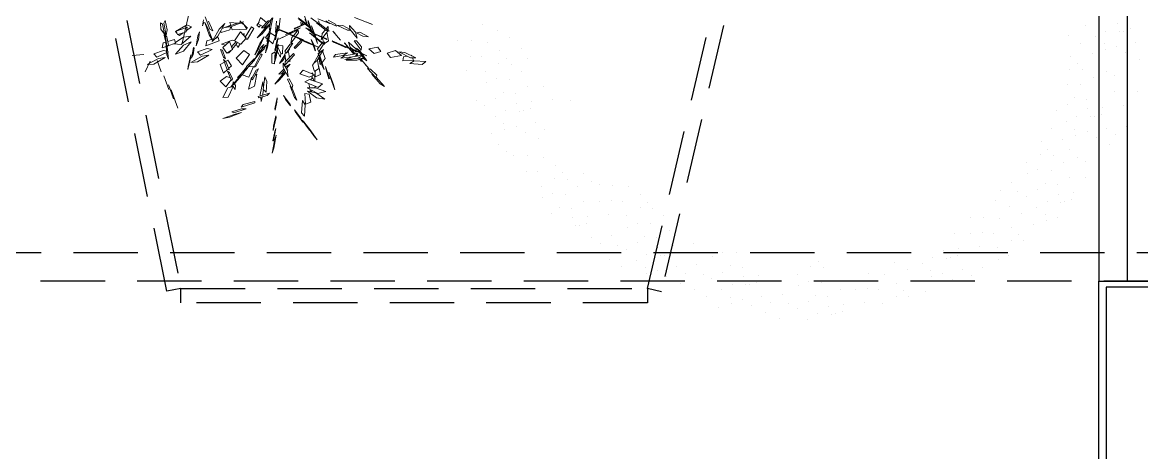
# Model space of a CAD drawing. Header units: metres. Extents: x 42 to 199, y -121 to 268.
# Drawn here: x 102.768 to 106.676, y -53.696 to -52.194 of the extents above; entities that cross this region are included whole.
import ezdxf

# ---------------------------------------------------------------- set-up
doc = ezdxf.new("R2010")
doc.units = ezdxf.units.M
doc.header["$LTSCALE"] = 0.3
doc.linetypes.add('HIDDEN', pattern=[0.375, 0.25, -0.125])
doc.layers.get('0').update_dxf_attribs({"color": 8})
for name, color, linetype in [('A-ELEVATION 3', 8, 'Continuous'), ('A-Hidden-Above', 8, 'HIDDEN'), ('A-Wall-Full', 8, 'Continuous'), ('A-Wall-Plst', 8, 'Continuous')]:
    doc.layers.add(name, color=color, linetype=linetype)
doc.layers.add('A-LANDSCAPE', color=8, linetype='Continuous', lineweight=5)
doc.layers.add('DA HOUSE ARCH LAYOUT', color=8, linetype='Continuous', lineweight=9)

# ---------------------------------------------------------------- blocks, each defined once
blk = doc.blocks.new('02PTRX29')
at = {"color": 8, "linetype": 'Continuous', "transparency": 33554572}
for p, q in [((0.0296, -0.1473), (0.0763, -0.3536)), ((0.0763, -0.3536), (0.03, -0.1473)), ((-0.1968, -0.3127), (-0.2252, -0.3239)), ((-0.1666, -0.3231), (-0.1548, -0.3169)), ((-0.1575, -0.3222), (-0.1385, -0.3149)), ((-0.1512, -0.3179), (-0.1575, -0.3222)), ((-0.141, -0.3227), (-0.1395, -0.3177)), ((-0.1273, -0.3131), (-0.1397, -0.3221)), ((-0.1296, -0.336), (-0.1232, -0.3172)), ((-0.1252, -0.3285), (-0.1084, -0.3155)), ((-0.1239, -0.3222), (-0.1232, -0.3172)), ((-0.1213, -0.3218), (-0.1146, -0.3017)), ((-0.1072, -0.313), (-0.1213, -0.3232)), ((-0.1178, -0.3159), (-0.1213, -0.3218)), ((-0.0769, -0.332), (-0.0786, -0.3139)), ((-0.0732, -0.3187), (-0.0712, -0.3364)), ((-0.0674, -0.3132), (-0.063, -0.3327)), ((-0.0531, -0.3288), (-0.0668, -0.3134)), ((-0.0628, -0.3228), (-0.0647, -0.3159)), ((-0.0605, -0.3173), (-0.0493, -0.3289)), ((-0.0478, -0.3126), (-0.0573, -0.3208)), ((-0.0442, -0.3226), (-0.0478, -0.3126)), ((-0.015, -0.3182), (-0.0273, -0.3297)), ((0.0279, -0.3336), (0.0349, -0.3184)), ((0.04, -0.3118), (0.0324, -0.3312)), ((0.0429, -0.3166), (0.0442, -0.326)), ((0.1, -0.3321), (0.1034, -0.3173)), ((0.1034, -0.3173), (0.1053, -0.3217)), ((-0.2252, -0.3239), (-0.2163, -0.3201)), ((-0.2049, -0.336), (-0.219, -0.3431)), ((-0.2101, -0.3422), (-0.2, -0.3368)), ((-0.2, -0.3368), (-0.2049, -0.336)), ((-0.1894, -0.3314), (-0.201, -0.3455)), ((-0.1983, -0.3357), (-0.201, -0.3455)), ((-0.1983, -0.3357), (-0.1886, -0.3255)), ((-0.1905, -0.3327), (-0.1858, -0.333)), ((-0.1784, -0.3254), (-0.1898, -0.3318)), ((-0.1886, -0.3255), (-0.1894, -0.3314)), ((-0.1858, -0.333), (-0.1689, -0.3246)), ((-0.1689, -0.3246), (-0.1784, -0.3254)), ((-0.1622, -0.3341), (-0.1746, -0.3487)), ((-0.1552, -0.3207), (-0.1681, -0.3263)), ((-0.1681, -0.3263), (-0.1666, -0.3231)), ((-0.1653, -0.3375), (-0.1622, -0.3341)), ((-0.1423, -0.3231), (-0.1567, -0.3345)), ((-0.1567, -0.3345), (-0.1518, -0.3331)), ((-0.1529, -0.3359), (-0.1554, -0.3497)), ((-0.155, -0.3328), (-0.1548, -0.3269)), ((-0.155, -0.3331), (-0.155, -0.3328)), ((-0.1548, -0.3269), (-0.1518, -0.3306)), ((-0.1469, -0.344), (-0.1545, -0.3339)), ((-0.1366, -0.3209), (-0.1518, -0.3331)), ((-0.1507, -0.3321), (-0.1455, -0.3379)), ((-0.1423, -0.3231), (-0.1366, -0.3209)), ((-0.138, -0.3538), (-0.1311, -0.3349)), ((-0.1287, -0.3259), (-0.1357, -0.3455)), ((-0.133, -0.3397), (-0.129, -0.3365)), ((-0.1319, -0.337), (-0.1294, -0.335)), ((-0.1311, -0.3349), (-0.1287, -0.3259)), ((-0.1287, -0.3366), (-0.1296, -0.336)), ((-0.1239, -0.3222), (-0.1287, -0.3366)), ((-0.1287, -0.3361), (-0.1195, -0.3289)), ((-0.1245, -0.3313), (-0.1279, -0.3339)), ((-0.1213, -0.3232), (-0.1252, -0.3285)), ((-0.1245, -0.3313), (-0.1195, -0.3289)), ((-0.1211, -0.3212), (-0.122, -0.3209)), ((-0.122, -0.3209), (-0.1213, -0.3215)), ((-0.1213, -0.3215), (-0.1211, -0.3215)), ((-0.1205, -0.3213), (-0.1211, -0.3213)), ((-0.1211, -0.3215), (-0.1197, -0.3221)), ((-0.1195, -0.322), (-0.1205, -0.3213)), ((-0.1197, -0.3221), (-0.1195, -0.322)), ((-0.118, -0.323), (-0.1008, -0.3309)), ((-0.1023, -0.3298), (-0.1177, -0.3227)), ((-0.1154, -0.3209), (-0.1123, -0.3244)), ((-0.1123, -0.3244), (-0.1116, -0.3201)), ((-0.1027, -0.3325), (-0.111, -0.3288)), ((-0.111, -0.3288), (-0.0924, -0.3378)), ((-0.1074, -0.3323), (-0.1078, -0.337)), ((-0.1034, -0.3431), (-0.1078, -0.337)), ((-0.0998, -0.3416), (-0.1074, -0.3323)), ((-0.1053, -0.3335), (-0.0765, -0.3471)), ((-0.0945, -0.3384), (-0.1053, -0.3335)), ((-0.092, -0.3375), (-0.1027, -0.3325)), ((-0.1008, -0.3309), (-0.1023, -0.3298)), ((-0.0949, -0.3394), (-0.0765, -0.332)), ((-0.0776, -0.3316), (-0.092, -0.3375)), ((-0.0765, -0.332), (-0.0776, -0.3316)), ((-0.0767, -0.3326), (-0.0769, -0.3321)), ((-0.0746, -0.3342), (-0.0767, -0.3326)), ((-0.0759, -0.3273), (-0.0753, -0.3246)), ((-0.0715, -0.3479), (-0.0759, -0.3273)), ((-0.0753, -0.3246), (-0.0717, -0.3412)), ((-0.0712, -0.3364), (-0.0732, -0.3351)), ((-0.0715, -0.3422), (-0.063, -0.3368)), ((-0.0615, -0.3352), (-0.0643, -0.3298)), ((-0.0643, -0.3298), (-0.0622, -0.3399)), ((-0.0636, -0.3221), (-0.0556, -0.3293)), ((-0.0503, -0.3384), (-0.0636, -0.3221)), ((-0.0628, -0.3234), (-0.0613, -0.3283)), ((-0.0613, -0.3283), (-0.0624, -0.3337)), ((-0.0577, -0.3504), (-0.0615, -0.3352)), ((-0.0565, -0.3251), (-0.0543, -0.3285)), ((-0.0556, -0.3293), (-0.0425, -0.345)), ((-0.0543, -0.3285), (-0.0537, -0.3283)), ((-0.0493, -0.3289), (-0.0531, -0.3288)), ((-0.0514, -0.3269), (-0.0442, -0.3226)), ((-0.0476, -0.3246), (-0.0454, -0.328)), ((-0.0454, -0.3199), (-0.0421, -0.325)), ((-0.0421, -0.325), (-0.0454, -0.328)), ((-0.037, -0.3301), (-0.0334, -0.3277)), ((-0.0273, -0.3469), (-0.037, -0.3301)), ((-0.0334, -0.3277), (-0.0232, -0.3436)), ((-0.026, -0.3313), (-0.0216, -0.3245)), ((-0.0028, -0.3323), (-0.026, -0.3313)), ((-0.0161, -0.3355), (-0.0249, -0.3456)), ((-0.0216, -0.3242), (-0.0201, -0.3221)), ((-0.0216, -0.3245), (-0.0216, -0.3242)), ((-0.0019, -0.3268), (-0.0214, -0.3194)), ((-0.0214, -0.3194), (-0.011, -0.3216)), ((-0.0201, -0.3221), (-0.0192, -0.3221)), ((-0.0192, -0.3221), (-0.0154, -0.3218)), ((-0.0066, -0.3494), (-0.0161, -0.3355)), ((-0.0118, -0.3215), (0.0008, -0.3204)), ((-0.011, -0.3216), (0.0082, -0.3287)), ((-0.0013, -0.327), (-0.0028, -0.3323)), ((0.0082, -0.3287), (-0.0019, -0.3268)), ((-0.0008, -0.325), (-0.0009, -0.3249)), ((-0.0009, -0.3249), (-0.0009, -0.3254)), ((0.0131, -0.3301), (-0.0009, -0.3249)), ((0.0008, -0.3204), (-0.0008, -0.325)), ((0.0009, -0.3322), (-0.0006, -0.3271)), ((0.0146, -0.3364), (0.0009, -0.3322)), ((0.0178, -0.3309), (0.0089, -0.3221)), ((0.0089, -0.3221), (0.0201, -0.3425)), ((0.0146, -0.3364), (0.0154, -0.3342)), ((0.0281, -0.3493), (0.0178, -0.3309)), ((0.0324, -0.3312), (0.0279, -0.3336)), ((0.0281, -0.3497), (0.0351, -0.3306)), ((0.0406, -0.3207), (0.0338, -0.3402)), ((0.0406, -0.3207), (0.0351, -0.3306)), ((0.0419, -0.3202), (0.0442, -0.326)), ((0.049, -0.3355), (0.0507, -0.3474)), ((0.049, -0.3355), (0.0514, -0.3417)), ((0.0691, -0.3241), (0.0617, -0.3273)), ((0.0617, -0.3273), (0.0695, -0.3331)), ((0.0702, -0.3355), (0.0683, -0.3282)), ((0.0683, -0.3282), (0.0706, -0.329)), ((0.0691, -0.3241), (0.0698, -0.3247)), ((0.0702, -0.3355), (0.0723, -0.3363)), ((0.0873, -0.3349), (0.0706, -0.3251)), ((0.0706, -0.329), (0.0708, -0.3292)), ((0.0708, -0.3292), (0.071, -0.3292)), ((0.071, -0.3292), (0.0713, -0.3293)), ((0.0713, -0.3293), (0.086, -0.3345)), ((0.0723, -0.3363), (0.0725, -0.3363)), ((0.0729, -0.3364), (0.0839, -0.3397)), ((0.075, -0.337), (0.0808, -0.3412)), ((0.0839, -0.3397), (0.086, -0.3345)), ((0.0848, -0.3373), (0.0873, -0.3349)), ((0.1, -0.3321), (0.1017, -0.3408)), ((0.1053, -0.3217), (0.1017, -0.3408)), ((0.1074, -0.3234), (0.1047, -0.3389)), ((0.1103, -0.3312), (0.1047, -0.3389)), ((0.1108, -0.3213), (0.1074, -0.3234)), ((0.1108, -0.3213), (0.1103, -0.3312)), ((-0.219, -0.3431), (-0.2101, -0.3422)), ((-0.208, -0.3594), (-0.1996, -0.3497)), ((-0.1964, -0.3497), (-0.2072, -0.3642)), ((-0.1996, -0.3497), (-0.1964, -0.3497)), ((-0.1869, -0.3516), (-0.1992, -0.3631)), ((-0.1869, -0.3516), (-0.1898, -0.3595)), ((-0.1869, -0.3603), (-0.1808, -0.353)), ((-0.181, -0.3535), (-0.1869, -0.3603)), ((-0.1634, -0.3516), (-0.1827, -0.36)), ((-0.1808, -0.353), (-0.181, -0.3535)), ((-0.177, -0.3564), (-0.1615, -0.3498)), ((-0.1746, -0.3487), (-0.1744, -0.3485)), ((-0.1615, -0.3498), (-0.1634, -0.3516)), ((-0.1554, -0.3497), (-0.1486, -0.3546)), ((-0.1529, -0.3475), (-0.1408, -0.3425)), ((-0.1514, -0.3459), (-0.1529, -0.3475)), ((-0.1351, -0.3389), (-0.1514, -0.3459)), ((-0.1459, -0.3518), (-0.1497, -0.3516)), ((-0.1497, -0.3516), (-0.1478, -0.3546)), ((-0.1351, -0.344), (-0.149, -0.3555)), ((-0.149, -0.3555), (-0.1418, -0.3507)), ((-0.1484, -0.3538), (-0.1486, -0.3546)), ((-0.1459, -0.3455), (-0.1478, -0.3518)), ((-0.1478, -0.3546), (-0.1478, -0.3547)), ((-0.1478, -0.3547), (-0.1399, -0.367)), ((-0.1463, -0.3447), (-0.144, -0.3478)), ((-0.1455, -0.3526), (-0.1459, -0.3518)), ((-0.1448, -0.3431), (-0.1455, -0.3379)), ((-0.1452, -0.353), (-0.138, -0.3623)), ((-0.144, -0.3478), (-0.1448, -0.3441)), ((-0.1359, -0.3456), (-0.1418, -0.3507)), ((-0.1408, -0.3425), (-0.1351, -0.3389)), ((-0.1214, -0.3527), (-0.1397, -0.3597)), ((-0.1397, -0.3597), (-0.1285, -0.3547)), ((-0.1357, -0.3455), (-0.138, -0.3538)), ((-0.1366, -0.3406), (-0.133, -0.3378)), ((-0.1351, -0.3414), (-0.1366, -0.3406)), ((-0.1351, -0.3414), (-0.134, -0.3406)), ((-0.1256, -0.3371), (-0.1347, -0.3449)), ((-0.1334, -0.3425), (-0.1342, -0.3431)), ((-0.1281, -0.3473), (-0.1336, -0.3641)), ((-0.1256, -0.3371), (-0.1334, -0.3425)), ((-0.1313, -0.3531), (-0.1325, -0.3565)), ((-0.1313, -0.3531), (-0.1281, -0.3473)), ((-0.1239, -0.3522), (-0.1292, -0.3551)), ((-0.1285, -0.3547), (-0.1099, -0.3478)), ((-0.1245, -0.3532), (-0.1139, -0.3489)), ((-0.1239, -0.3522), (-0.1047, -0.3446)), ((-0.1214, -0.3527), (-0.1099, -0.3478)), ((-0.0941, -0.3393), (-0.1159, -0.3481)), ((-0.1159, -0.3481), (-0.1154, -0.3488)), ((-0.1129, -0.3479), (-0.1139, -0.3468)), ((-0.1137, -0.3481), (-0.1139, -0.3468)), ((-0.1139, -0.3489), (-0.1135, -0.3488)), ((-0.1135, -0.3492), (-0.1135, -0.3488)), ((-0.1135, -0.3493), (-0.1135, -0.3492)), ((-0.1127, -0.3518), (-0.1135, -0.3493)), ((-0.1131, -0.3478), (-0.0962, -0.3408)), ((-0.1047, -0.3446), (-0.1127, -0.3484)), ((-0.1127, -0.3518), (-0.1027, -0.3619)), ((-0.1125, -0.3483), (-0.101, -0.3604)), ((-0.0958, -0.3531), (-0.103, -0.3436)), ((-0.0992, -0.3421), (-0.0972, -0.3445)), ((-0.089, -0.3688), (-0.0991, -0.3533)), ((-0.0991, -0.3533), (-0.0947, -0.3549)), ((-0.0972, -0.3445), (-0.0958, -0.3531)), ((-0.0962, -0.3408), (-0.0941, -0.3393)), ((-0.092, -0.3375), (-0.0949, -0.3394)), ((-0.0939, -0.3388), (-0.0945, -0.3384)), ((-0.0917, -0.3382), (-0.0871, -0.3397)), ((-0.0871, -0.3397), (-0.0911, -0.3379)), ((-0.0765, -0.3471), (-0.0869, -0.3423)), ((-0.0717, -0.3645), (-0.0755, -0.3449)), ((-0.0755, -0.3449), (-0.0738, -0.3497)), ((-0.0738, -0.3497), (-0.0706, -0.3645)), ((-0.0717, -0.3412), (-0.0715, -0.3479)), ((-0.0672, -0.3542), (-0.0715, -0.3422)), ((-0.0609, -0.3488), (-0.0672, -0.3542)), ((-0.0624, -0.3392), (-0.0588, -0.3599)), ((-0.0624, -0.3392), (-0.0594, -0.3487)), ((-0.0611, -0.3373), (-0.0558, -0.3445)), ((-0.0594, -0.3487), (-0.0558, -0.3686)), ((-0.0592, -0.35), (-0.0577, -0.3504)), ((-0.0558, -0.3445), (-0.0586, -0.3469)), ((-0.0452, -0.3613), (-0.0533, -0.3435)), ((-0.0533, -0.3435), (-0.0467, -0.354)), ((-0.0425, -0.345), (-0.0503, -0.3384)), ((-0.0467, -0.354), (-0.0387, -0.3721)), ((-0.0239, -0.3469), (-0.0273, -0.3469)), ((-0.0163, -0.3552), (-0.0249, -0.3456)), ((-0.0218, -0.338), (-0.0203, -0.3403)), ((-0.0214, -0.3416), (-0.0218, -0.338)), ((-0.0163, -0.3552), (-0.0066, -0.3494)), ((-0.0154, -0.3546), (-0.0116, -0.3603)), ((-0.0116, -0.3603), (-0.0093, -0.3545)), ((-0.0093, -0.3545), (-0.0112, -0.3522)), ((-0.011, -0.3521), (-0.0108, -0.3527)), ((-0.0028, -0.3624), (-0.0095, -0.3547)), ((-0.0089, -0.3508), (-0.0017, -0.359)), ((-0.003, -0.3485), (-0.0068, -0.3494)), ((-0.0032, -0.3636), (0.0013, -0.3509)), ((-0.003, -0.3485), (0.0142, -0.3547)), ((0.0013, -0.3509), (0.0121, -0.3604)), ((0.0142, -0.3547), (0.0078, -0.3566)), ((0.0176, -0.3498), (0.0192, -0.3445)), ((0.0387, -0.3574), (0.0176, -0.3498)), ((0.0237, -0.3459), (0.0192, -0.3445)), ((0.0201, -0.3425), (0.029, -0.3505)), ((0.0268, -0.3466), (0.0372, -0.3495)), ((0.0338, -0.3402), (0.0281, -0.3497)), ((0.029, -0.3505), (0.0283, -0.3494)), ((0.0372, -0.3495), (0.0387, -0.3574)), ((0.0541, -0.3578), (0.0507, -0.3474)), ((0.0514, -0.3417), (0.0541, -0.3578)), ((0.0621, -0.3512), (0.0746, -0.366)), ((0.0742, -0.3567), (0.0621, -0.3512)), ((0.078, -0.3557), (0.063, -0.3421)), ((0.063, -0.3421), (0.074, -0.3441)), ((0.074, -0.3441), (0.0742, -0.3441)), ((0.0755, -0.3442), (0.0744, -0.3441)), ((0.0755, -0.3442), (0.0871, -0.3522)), ((0.0763, -0.3536), (0.0765, -0.3536)), ((0.0898, -0.3542), (0.078, -0.3557)), ((0.0827, -0.3394), (0.0808, -0.3412)), ((0.0884, -0.3478), (0.0869, -0.3531)), ((0.0991, -0.3575), (0.0869, -0.3531)), ((0.0994, -0.3509), (0.0884, -0.3478)), ((0.0983, -0.3567), (0.101, -0.3432)), ((0.1025, -0.3514), (0.1002, -0.359)), ((0.1006, -0.3719), (0.1025, -0.3514)), ((0.1036, -0.3404), (0.101, -0.3432)), ((0.1036, -0.3404), (0.1015, -0.3542)), ((0.1019, -0.3517), (0.1023, -0.3517)), ((0.1023, -0.3517), (0.1023, -0.3518)), ((0.1023, -0.3518), (0.1065, -0.3528)), ((0.1051, -0.3408), (0.1025, -0.3518)), ((0.104, -0.3371), (0.103, -0.3411)), ((0.1051, -0.3408), (0.104, -0.3371)), ((0.108, -0.3607), (0.1065, -0.3528)), ((-0.2941, -0.3767), (-0.2763, -0.368)), ((-0.2873, -0.3734), (-0.2867, -0.3723)), ((-0.2858, -0.3727), (-0.2867, -0.3723)), ((-0.267, -0.3671), (-0.2856, -0.3766)), ((-0.2763, -0.368), (-0.267, -0.3671)), ((-0.2712, -0.3728), (-0.2617, -0.3648)), ((-0.2617, -0.3648), (-0.2486, -0.3694)), ((-0.2486, -0.3694), (-0.2539, -0.3761)), ((-0.2385, -0.3667), (-0.2336, -0.3597)), ((-0.2281, -0.3698), (-0.2385, -0.3667)), ((-0.2336, -0.3597), (-0.2192, -0.3624)), ((-0.2192, -0.3624), (-0.2281, -0.3698)), ((-0.1979, -0.3647), (-0.2163, -0.3732)), ((-0.2084, -0.3702), (-0.2163, -0.3732)), ((-0.2051, -0.3686), (-0.2108, -0.3774)), ((-0.2103, -0.3727), (-0.2085, -0.3703)), ((-0.2084, -0.3702), (-0.1894, -0.3613)), ((-0.2072, -0.3642), (-0.208, -0.3594)), ((-0.208, -0.3694), (-0.2053, -0.3656)), ((-0.2, -0.3611), (-0.2053, -0.3656)), ((-0.2046, -0.3678), (-0.2, -0.3611)), ((-0.2006, -0.3713), (-0.2027, -0.3738)), ((-0.1979, -0.3745), (-0.2017, -0.3698)), ((-0.2017, -0.3698), (-0.1808, -0.3733)), ((-0.201, -0.3741), (-0.1996, -0.3724)), ((-0.1996, -0.3724), (-0.2008, -0.3741)), ((-0.1992, -0.3699), (-0.1996, -0.3703)), ((-0.1992, -0.3631), (-0.1992, -0.3654)), ((-0.1992, -0.3654), (-0.1992, -0.3659)), ((-0.1992, -0.3659), (-0.1991, -0.3675)), ((-0.1991, -0.3675), (-0.197, -0.3657)), ((-0.1979, -0.3661), (-0.1985, -0.3655)), ((-0.1799, -0.3579), (-0.1979, -0.3661)), ((-0.1894, -0.3613), (-0.1979, -0.3647)), ((-0.1979, -0.3705), (-0.1926, -0.3642)), ((-0.1972, -0.3697), (-0.1979, -0.3705)), ((-0.1956, -0.3707), (-0.1881, -0.3616)), ((-0.1928, -0.3674), (-0.1956, -0.3707)), ((-0.1941, -0.3632), (-0.1898, -0.3595)), ((-0.1898, -0.3616), (-0.1846, -0.3593)), ((-0.1666, -0.3713), (-0.1858, -0.3688)), ((-0.1858, -0.3688), (-0.1789, -0.3729)), ((-0.1846, -0.3593), (-0.1799, -0.3579)), ((-0.177, -0.3564), (-0.1827, -0.36)), ((-0.1634, -0.3755), (-0.1666, -0.3713)), ((-0.1461, -0.3655), (-0.1503, -0.3779)), ((-0.1414, -0.374), (-0.1473, -0.3632)), ((-0.1473, -0.3632), (-0.1418, -0.3683)), ((-0.145, -0.3655), (-0.1391, -0.3699)), ((-0.1418, -0.3683), (-0.1323, -0.3848)), ((-0.1399, -0.367), (-0.138, -0.3623)), ((-0.1391, -0.3699), (-0.1397, -0.3722)), ((-0.1351, -0.3656), (-0.1326, -0.357)), ((-0.1351, -0.3656), (-0.1336, -0.3641)), ((-0.101, -0.3604), (-0.1027, -0.3619)), ((-0.1015, -0.3719), (-0.1002, -0.3699)), ((-0.086, -0.3882), (-0.1015, -0.3719)), ((-0.1002, -0.3699), (-0.0869, -0.3832)), ((-0.0947, -0.3549), (-0.086, -0.3661)), ((-0.0915, -0.3671), (-0.0939, -0.3629)), ((-0.0939, -0.3629), (-0.0903, -0.3666)), ((-0.0936, -0.3766), (-0.0918, -0.3669)), ((-0.0918, -0.3669), (-0.0862, -0.3703)), ((-0.086, -0.3661), (-0.0884, -0.3691)), ((-0.0879, -0.3689), (-0.088, -0.3688)), ((-0.0877, -0.3695), (-0.0879, -0.3689)), ((-0.0862, -0.3703), (-0.0877, -0.3826)), ((-0.0776, -0.3858), (-0.0863, -0.3716)), ((-0.0833, -0.3575), (-0.0757, -0.3569)), ((-0.0824, -0.3703), (-0.0833, -0.3575)), ((-0.0797, -0.3691), (-0.0824, -0.3703)), ((-0.0797, -0.369), (-0.0751, -0.3602)), ((-0.0795, -0.3755), (-0.0797, -0.369)), ((-0.0746, -0.3669), (-0.0795, -0.3755)), ((-0.0723, -0.3757), (-0.0759, -0.3551)), ((-0.0759, -0.3551), (-0.0736, -0.3642)), ((-0.0757, -0.3569), (-0.0755, -0.3569)), ((-0.0755, -0.3569), (-0.074, -0.3566)), ((-0.0732, -0.3566), (-0.075, -0.3597)), ((-0.0746, -0.3669), (-0.0744, -0.3646)), ((-0.0746, -0.3667), (-0.074, -0.3665)), ((-0.0732, -0.3566), (-0.0742, -0.3627)), ((-0.0738, -0.3575), (-0.074, -0.3566)), ((-0.0736, -0.3642), (-0.07, -0.3841)), ((-0.0734, -0.358), (-0.0727, -0.3598)), ((-0.0704, -0.3648), (-0.0734, -0.3662)), ((-0.0706, -0.3645), (-0.0717, -0.3645)), ((-0.0658, -0.3703), (-0.071, -0.3669)), ((-0.071, -0.3669), (-0.07, -0.3861)), ((-0.0708, -0.3645), (-0.0704, -0.3648)), ((-0.0657, -0.385), (-0.0658, -0.3703)), ((-0.0588, -0.3599), (-0.0558, -0.3686)), ((-0.056, -0.3566), (-0.0435, -0.3699)), ((-0.0537, -0.3623), (-0.056, -0.3566)), ((-0.044, -0.3721), (-0.0537, -0.3623)), ((-0.048, -0.3603), (-0.0531, -0.3554)), ((-0.0531, -0.3554), (-0.048, -0.3652)), ((-0.0484, -0.3704), (-0.0505, -0.3719)), ((-0.0505, -0.3719), (-0.0404, -0.3899)), ((-0.0374, -0.3914), (-0.0484, -0.3704)), ((-0.0389, -0.3789), (-0.048, -0.3603)), ((-0.0387, -0.3721), (-0.0452, -0.3613)), ((-0.0435, -0.3699), (-0.044, -0.3721)), ((-0.044, -0.3721), (-0.0389, -0.3789)), ((-0.0304, -0.3713), (-0.0213, -0.3651)), ((-0.0304, -0.3713), (-0.019, -0.3879)), ((-0.0093, -0.3774), (-0.0213, -0.3651)), ((-0.0013, -0.3579), (-0.0034, -0.357)), ((0.0059, -0.3694), (-0.0032, -0.3636)), ((-0.0004, -0.3656), (0.0028, -0.3691)), ((0.0028, -0.3691), (0.0017, -0.3669)), ((0.0059, -0.3694), (0.0121, -0.3604)), ((0.0078, -0.3783), (0.0123, -0.3647)), ((0.0156, -0.3632), (0.0108, -0.3755)), ((0.0123, -0.3647), (0.0156, -0.3632)), ((0.0368, -0.3619), (0.0287, -0.3636)), ((0.0473, -0.3722), (0.0287, -0.3636)), ((0.0522, -0.3671), (0.0368, -0.3619)), ((0.0473, -0.3722), (0.0522, -0.3671)), ((0.0573, -0.3608), (0.0583, -0.3603)), ((0.0573, -0.3608), (0.0592, -0.3721)), ((0.0583, -0.3603), (0.0615, -0.3769)), ((0.0592, -0.3721), (0.0615, -0.3769)), ((0.0672, -0.3904), (0.063, -0.3717)), ((0.0634, -0.3771), (0.063, -0.3717)), ((0.0742, -0.3567), (0.0869, -0.3709)), ((0.0746, -0.366), (0.0869, -0.3709)), ((0.1002, -0.359), (0.0979, -0.3785)), ((0.0979, -0.3669), (0.0992, -0.3666)), ((0.0979, -0.3669), (0.0991, -0.3675)), ((0.0979, -0.3785), (0.1006, -0.3719)), ((0.0983, -0.3567), (0.1002, -0.3586)), ((0.1008, -0.3683), (0.1165, -0.3755)), ((0.101, -0.3662), (0.1061, -0.3652)), ((0.108, -0.3607), (0.1017, -0.3585)), ((0.1061, -0.3652), (0.1214, -0.3704)), ((0.1165, -0.3755), (0.1214, -0.3704)), ((0.137, -0.3713), (0.1558, -0.3729)), ((-0.3095, -0.3823), (-0.2911, -0.3814)), ((-0.304, -0.3871), (-0.3095, -0.3823)), ((-0.2846, -0.3855), (-0.304, -0.3871)), ((-0.2856, -0.3766), (-0.2941, -0.3767)), ((-0.2911, -0.3814), (-0.2846, -0.3855)), ((-0.2886, -0.3767), (-0.2903, -0.3807)), ((-0.2731, -0.3815), (-0.2903, -0.3807)), ((-0.2746, -0.3751), (-0.2803, -0.3738)), ((-0.2746, -0.3751), (-0.2731, -0.3815)), ((-0.2539, -0.3761), (-0.2712, -0.3728)), ((-0.207, -0.379), (-0.2194, -0.3937)), ((-0.2127, -0.3858), (-0.2194, -0.3937)), ((-0.2161, -0.3814), (-0.2103, -0.3728)), ((-0.2112, -0.3779), (-0.2161, -0.3814)), ((-0.2137, -0.3772), (-0.2002, -0.3805)), ((-0.197, -0.3775), (-0.2137, -0.3772)), ((-0.2106, -0.3726), (-0.201, -0.3775)), ((-0.1937, -0.375), (-0.2106, -0.3726)), ((-0.2103, -0.3728), (-0.2103, -0.3727)), ((-0.2053, -0.3794), (-0.2076, -0.3822)), ((-0.2059, -0.38), (-0.2076, -0.3822)), ((-0.2059, -0.38), (-0.2053, -0.3794)), ((-0.2044, -0.3759), (-0.2057, -0.3774)), ((-0.2029, -0.3765), (-0.2038, -0.3775)), ((-0.2038, -0.3775), (-0.203, -0.3765)), ((-0.2002, -0.3805), (-0.1835, -0.3805)), ((-0.197, -0.3775), (-0.1835, -0.3805)), ((-0.1812, -0.3791), (-0.1939, -0.3783)), ((-0.1937, -0.375), (-0.1812, -0.3791)), ((-0.175, -0.3774), (-0.1937, -0.3751)), ((-0.1808, -0.3733), (-0.175, -0.3774)), ((-0.1789, -0.3729), (-0.1634, -0.3755)), ((-0.1454, -0.3839), (-0.1503, -0.3779)), ((-0.1423, -0.375), (-0.1488, -0.3951)), ((-0.1455, -0.3891), (-0.1488, -0.3951)), ((-0.1455, -0.3891), (-0.1404, -0.3729)), ((-0.1423, -0.3872), (-0.1444, -0.3851)), ((-0.1404, -0.3729), (-0.1423, -0.375)), ((-0.1402, -0.3759), (-0.1423, -0.3872)), ((-0.1374, -0.3808), (-0.141, -0.3746)), ((-0.1378, -0.3804), (-0.14, -0.3936)), ((-0.1323, -0.3848), (-0.1374, -0.3808)), ((-0.13, -0.388), (-0.1332, -0.3842)), ((-0.1332, -0.3984), (-0.13, -0.388)), ((-0.0945, -0.3819), (-0.0941, -0.3798)), ((-0.0907, -0.3834), (-0.0945, -0.3819)), ((-0.0882, -0.3905), (-0.0945, -0.3866)), ((-0.0888, -0.3933), (-0.0945, -0.3866)), ((-0.0901, -0.3957), (-0.0837, -0.385)), ((-0.0869, -0.3832), (-0.086, -0.3882)), ((-0.0867, -0.3751), (-0.0833, -0.3807)), ((-0.0837, -0.385), (-0.0837, -0.3917)), ((-0.0833, -0.3807), (-0.0776, -0.3858)), ((-0.0723, -0.3757), (-0.07, -0.3841)), ((-0.07, -0.3861), (-0.0657, -0.385)), ((-0.0404, -0.3899), (-0.0374, -0.3914)), ((-0.0381, -0.3777), (-0.0383, -0.3804)), ((-0.0383, -0.3804), (-0.0252, -0.3947)), ((-0.0256, -0.3904), (-0.0381, -0.3777)), ((-0.019, -0.3879), (-0.0093, -0.3774)), ((0.004, -0.3803), (-0.0017, -0.3894)), ((0.0028, -0.3934), (-0.0017, -0.3894)), ((0.0065, -0.3837), (0.0021, -0.3956)), ((0.0076, -0.3824), (0.004, -0.3803)), ((0.0059, -0.3938), (0.0108, -0.3791)), ((0.0108, -0.3791), (0.0065, -0.3837)), ((0.0108, -0.3755), (0.0078, -0.3783)), ((0.0163, -0.3874), (0.0093, -0.3834)), ((0.0112, -0.4008), (0.0163, -0.3874)), ((0.0342, -0.3726), (0.0524, -0.3831)), ((0.045, -0.3742), (0.0342, -0.3726)), ((0.0628, -0.3841), (0.045, -0.3742)), ((0.0524, -0.3831), (0.0628, -0.3841)), ((0.0634, -0.3771), (0.0674, -0.395)), ((0.1142, -0.3775), (0.1034, -0.3759)), ((0.1216, -0.3864), (0.1034, -0.3759)), ((0.1163, -0.3809), (0.1099, -0.3987)), ((0.1142, -0.3775), (0.1321, -0.3874)), ((0.1321, -0.3874), (0.1216, -0.3864)), ((0.1273, -0.3819), (0.1353, -0.399)), ((0.129, -0.386), (0.1273, -0.3819)), ((0.1558, -0.3729), (0.1556, -0.3729)), ((-0.2309, -0.4071), (-0.244, -0.4219)), ((-0.2239, -0.4023), (-0.2374, -0.4179)), ((-0.2323, -0.4039), (-0.2218, -0.3944)), ((-0.2306, -0.4076), (-0.2323, -0.4039)), ((-0.2309, -0.4071), (-0.2309, -0.4071)), ((-0.2173, -0.3937), (-0.2306, -0.4076)), ((-0.2285, -0.4055), (-0.2239, -0.4023)), ((-0.2218, -0.3944), (-0.2173, -0.3937)), ((-0.1634, -0.4187), (-0.1562, -0.3991)), ((-0.1562, -0.3991), (-0.1588, -0.4081)), ((-0.1509, -0.3904), (-0.1573, -0.4092)), ((-0.1516, -0.3955), (-0.1562, -0.4099)), ((-0.1516, -0.3955), (-0.1509, -0.3904)), ((-0.14, -0.3907), (-0.1429, -0.4029)), ((-0.1429, -0.4029), (-0.1345, -0.4065)), ((-0.1397, -0.3905), (-0.14, -0.3907)), ((-0.14, -0.3936), (-0.1332, -0.3984)), ((-0.1345, -0.4065), (-0.1342, -0.3979)), ((-0.1321, -0.4043), (-0.1338, -0.4071)), ((-0.1338, -0.4071), (-0.1336, -0.4137)), ((-0.1154, -0.3963), (-0.1334, -0.4037)), ((-0.1334, -0.4037), (-0.1247, -0.4071)), ((-0.1296, -0.4006), (-0.1309, -0.4028)), ((-0.1296, -0.4006), (-0.1296, -0.4022)), ((-0.1294, -0.4053), (-0.129, -0.4098)), ((-0.1247, -0.4071), (-0.1099, -0.402)), ((-0.1154, -0.3963), (-0.1099, -0.402)), ((-0.0837, -0.3917), (-0.0913, -0.4066)), ((-0.0913, -0.4066), (-0.0901, -0.3957)), ((-0.0903, -0.3963), (-0.0911, -0.3955)), ((-0.0903, -0.3966), (-0.0911, -0.3955)), ((-0.0882, -0.3905), (-0.0877, -0.3914)), ((-0.0879, -0.3996), (-0.0778, -0.4117)), ((-0.0875, -0.3989), (-0.0831, -0.4025)), ((-0.0862, -0.3962), (-0.0808, -0.402)), ((-0.085, -0.3941), (-0.077, -0.4023)), ((-0.0831, -0.4025), (-0.0702, -0.4182)), ((-0.077, -0.4023), (-0.0808, -0.402)), ((-0.0545, -0.4065), (-0.0575, -0.4143)), ((-0.052, -0.427), (-0.0545, -0.4065)), ((-0.0351, -0.4117), (-0.0444, -0.3939)), ((-0.0444, -0.3939), (-0.041, -0.3962)), ((-0.0421, -0.4023), (-0.038, -0.4215)), ((-0.0421, -0.4023), (-0.0391, -0.4043)), ((-0.041, -0.3962), (-0.0336, -0.4099)), ((-0.0292, -0.4075), (-0.0366, -0.3905)), ((-0.0287, -0.3909), (-0.0366, -0.3905)), ((-0.0332, -0.4079), (-0.0355, -0.4065)), ((-0.0285, -0.4262), (-0.0332, -0.4079)), ((-0.0186, -0.4034), (-0.0292, -0.4075)), ((-0.0222, -0.3963), (-0.0273, -0.3932)), ((-0.0273, -0.3932), (-0.0209, -0.4006)), ((-0.0239, -0.3953), (-0.0256, -0.3904)), ((-0.0254, -0.3912), (-0.0186, -0.4001)), ((-0.0114, -0.4077), (-0.0222, -0.3963)), ((-0.0139, -0.4071), (-0.0211, -0.4004)), ((-0.0211, -0.4004), (-0.0076, -0.4165)), ((-0.0008, -0.4227), (-0.0139, -0.4071)), ((-0.0131, -0.4082), (-0.0114, -0.4077)), ((0.0013, -0.4), (-0.0034, -0.4101)), ((-0.0015, -0.4123), (0.0044, -0.398)), ((0.0063, -0.406), (0, -0.4085)), ((0.0044, -0.398), (0.0013, -0.4)), ((0.0021, -0.3956), (0.0059, -0.3938)), ((0.0042, -0.3947), (0.0112, -0.4008)), ((0.0161, -0.4136), (0.0063, -0.406)), ((0.0672, -0.3904), (0.0674, -0.395)), ((0.1055, -0.4049), (0.0975, -0.4267)), ((0.1055, -0.4049), (0.1053, -0.4055)), ((0.1099, -0.3987), (0.1099, -0.3986)), ((0.1351, -0.3989), (0.1353, -0.399)), ((-0.2374, -0.4179), (-0.244, -0.4219)), ((-0.1588, -0.4081), (-0.1657, -0.4271)), ((-0.1657, -0.4271), (-0.1634, -0.4187)), ((-0.1573, -0.4092), (-0.1562, -0.4099)), ((-0.151, -0.4301), (-0.1349, -0.4241)), ((-0.1457, -0.4176), (-0.1256, -0.4111)), ((-0.1393, -0.4235), (-0.1457, -0.4176)), ((-0.1178, -0.4148), (-0.1393, -0.4235)), ((-0.1214, -0.4241), (-0.1383, -0.4332)), ((-0.1351, -0.4219), (-0.1332, -0.4241)), ((-0.1349, -0.4241), (-0.1214, -0.4241)), ((-0.1306, -0.4085), (-0.1323, -0.4133)), ((-0.1268, -0.4115), (-0.1306, -0.4085)), ((-0.1245, -0.4176), (-0.1258, -0.4241)), ((-0.1256, -0.4111), (-0.1178, -0.4148)), ((-0.0945, -0.4216), (-0.1015, -0.4397)), ((-0.0987, -0.4203), (-0.093, -0.4099)), ((-0.0987, -0.4203), (-0.0975, -0.4254)), ((-0.0945, -0.4216), (-0.0983, -0.4263)), ((-0.0968, -0.4243), (-0.0905, -0.4103)), ((-0.0905, -0.4103), (-0.093, -0.4099)), ((-0.0702, -0.4182), (-0.0778, -0.4117)), ((-0.0575, -0.4143), (-0.0569, -0.4309)), ((-0.0514, -0.4144), (-0.0524, -0.4247)), ((-0.0474, -0.4349), (-0.0514, -0.4144)), ((-0.0285, -0.4262), (-0.038, -0.4215)), ((-0.0336, -0.4099), (-0.0351, -0.4117)), ((-0.0063, -0.4179), (-0.0078, -0.4203)), ((-0.0074, -0.4267), (-0.0078, -0.4203)), ((-0.0076, -0.4165), (-0.0008, -0.4227)), ((-0.0034, -0.4203), (-0.0074, -0.4267)), ((-0.0042, -0.4149), (-0.0057, -0.4171)), ((0.004, -0.4243), (-0.0046, -0.4223)), ((-0.0046, -0.4223), (0.0034, -0.4389)), ((-0.0042, -0.4149), (-0.0036, -0.4194)), ((-0.0036, -0.4203), (-0.0034, -0.4203)), ((-0.0034, -0.4101), (-0.0015, -0.4123)), ((-0.0013, -0.4115), (0.0074, -0.4227)), ((0.004, -0.4243), (0.0121, -0.4396)), ((0.0074, -0.4227), (0.0161, -0.4136)), ((0.0981, -0.4195), (0.0901, -0.4415)), ((0.0981, -0.4195), (0.0956, -0.4262)), ((0.0991, -0.4227), (0.0975, -0.4267)), ((-0.1383, -0.4332), (-0.151, -0.4301)), ((-0.1499, -0.4421), (-0.1355, -0.4323)), ((-0.1362, -0.4399), (-0.1499, -0.4421)), ((-0.122, -0.4294), (-0.1362, -0.4399)), ((-0.1355, -0.4323), (-0.122, -0.4294)), ((-0.1294, -0.4284), (-0.1275, -0.4306)), ((-0.1275, -0.4467), (-0.1247, -0.4344)), ((-0.1262, -0.4266), (-0.1269, -0.4305)), ((-0.1247, -0.4344), (-0.1182, -0.4329)), ((-0.1182, -0.4329), (-0.1192, -0.4502)), ((-0.1051, -0.4435), (-0.0983, -0.4263)), ((-0.1015, -0.4397), (-0.1051, -0.4435)), ((-0.0875, -0.4424), (-0.0953, -0.4528)), ((-0.0947, -0.4506), (-0.0843, -0.4364)), ((-0.0843, -0.4364), (-0.0875, -0.4424)), ((-0.074, -0.4402), (-0.0738, -0.4468)), ((-0.0702, -0.4576), (-0.074, -0.4402)), ((-0.0438, -0.438), (-0.0619, -0.4327)), ((-0.0619, -0.4327), (-0.0583, -0.4364)), ((-0.0583, -0.4364), (-0.0446, -0.4402)), ((-0.0569, -0.4309), (-0.052, -0.427)), ((-0.052, -0.427), (-0.0522, -0.4271)), ((-0.0522, -0.4271), (-0.0507, -0.4361)), ((-0.0501, -0.4389), (-0.0488, -0.4457)), ((-0.048, -0.4394), (-0.0488, -0.4457)), ((-0.0474, -0.4349), (-0.0478, -0.437)), ((-0.0438, -0.438), (-0.0446, -0.4402)), ((0.0121, -0.4396), (0.0034, -0.4389)), ((0.0937, -0.4272), (0.0831, -0.4564)), ((0.0901, -0.4373), (0.0831, -0.4564)), ((0.0901, -0.4415), (0.0911, -0.439)), ((-0.1192, -0.4502), (-0.1275, -0.4467)), ((-0.1142, -0.4445), (-0.1184, -0.4509)), ((-0.1175, -0.4693), (-0.1184, -0.4509)), ((-0.1142, -0.4445), (-0.1127, -0.4638)), ((-0.1015, -0.4591), (-0.1118, -0.4725)), ((-0.1025, -0.4616), (-0.1015, -0.4591)), ((-0.0953, -0.4528), (-0.0947, -0.4506)), ((-0.0738, -0.4468), (-0.071, -0.4596)), ((-0.0702, -0.4576), (-0.071, -0.4596)), ((-0.0385, -0.4459), (-0.0203, -0.4507)), ((-0.0385, -0.4482), (-0.0385, -0.4459)), ((-0.0171, -0.4547), (-0.0385, -0.4482)), ((-0.025, -0.4574), (-0.0178, -0.4577)), ((-0.0055, -0.464), (-0.025, -0.4574)), ((-0.0171, -0.4547), (-0.0203, -0.4507)), ((-0.0178, -0.4577), (-0.0023, -0.4623)), ((-0.1135, -0.4753), (-0.1251, -0.4915)), ((-0.1214, -0.4848), (-0.1169, -0.4788)), ((-0.1127, -0.4638), (-0.1175, -0.4693)), ((-0.1169, -0.4788), (-0.1135, -0.4753)), ((-0.115, -0.4786), (-0.1025, -0.4616)), ((-0.1118, -0.4725), (-0.115, -0.4786)), ((-0.0719, -0.4686), (-0.0723, -0.4712)), ((-0.0679, -0.492), (-0.0723, -0.4712)), ((-0.0719, -0.4686), (-0.0681, -0.4852)), ((-0.0178, -0.4634), (-0.0074, -0.4657)), ((0.0017, -0.4709), (-0.0178, -0.4634)), ((-0.0074, -0.4657), (0.0118, -0.4726)), ((-0.0023, -0.4623), (-0.0055, -0.464)), ((0.0118, -0.4726), (0.0017, -0.4709)), ((-0.1374, -0.5068), (-0.1258, -0.4902)), ((-0.1321, -0.5002), (-0.1201, -0.483)), ((-0.1258, -0.4902), (-0.1201, -0.483)), ((-0.1251, -0.4915), (-0.1258, -0.4912)), ((-0.0719, -0.4889), (-0.0702, -0.4936)), ((-0.0719, -0.4889), (-0.0683, -0.5084)), ((-0.0702, -0.4936), (-0.067, -0.5084)), ((-0.0681, -0.4852), (-0.0679, -0.492)), ((-0.1321, -0.5002), (-0.1374, -0.5068)), ((-0.0723, -0.4992), (-0.07, -0.5082)), ((-0.0723, -0.4992), (-0.0687, -0.5198)), ((-0.07, -0.5082), (-0.0664, -0.528)), ((-0.0683, -0.5084), (-0.067, -0.5084)), ((-0.0687, -0.5198), (-0.0664, -0.528))]:
    blk.add_line(p, q, dxfattribs=at)
blk = doc.blocks.new('MUSTER_0')
at = {"color": 8, "linetype": 'Continuous', "transparency": 33554585}
for p, q in [((5.3903, -0.7353), (5.3903, -0.7353)), ((5.5648, -0.6858), (5.5648, -0.6858)), ((5.6598, -0.7358), (5.6598, -0.7358)), ((5.7638, -0.6818), (5.7638, -0.6818)), ((5.8288, -0.7253), (5.8288, -0.7253)), ((5.8903, -0.7353), (5.8903, -0.7353)), ((5.3113, -0.7838), (5.3113, -0.7838)), ((5.4993, -0.7658), (5.4993, -0.7658)), ((5.5813, -0.7438), (5.5813, -0.7438)), ((5.8113, -0.7838), (5.8113, -0.7838)), ((5.9993, -0.7658), (5.9993, -0.7658)), ((5.2478, -0.8353), (5.2478, -0.8353)), ((5.3793, -0.8188), (5.3793, -0.8188)), ((5.5218, -0.8358), (5.5218, -0.8358)), ((5.6068, -0.8063), (5.6068, -0.8063)), ((5.7078, -0.8393), (5.7078, -0.8393)), ((5.7478, -0.8353), (5.7478, -0.8353)), ((5.8793, -0.8188), (5.8793, -0.8188)), ((6.0218, -0.8358), (6.0218, -0.8358)), ((6.1068, -0.8063), (6.1068, -0.8063)), ((6.2078, -0.8393), (6.2078, -0.8393)), ((6.2478, -0.8353), (6.2478, -0.8353)), ((5.2433, -0.9168), (5.2433, -0.9168)), ((5.2723, -0.8678), (5.2723, -0.8678)), ((5.2803, -0.8888), (5.2803, -0.8888)), ((5.3643, -0.8778), (5.3643, -0.8778)), ((5.5158, -0.8833), (5.5158, -0.8833)), ((5.6353, -0.8868), (5.6353, -0.8868)), ((5.7433, -0.9168), (5.7433, -0.9168)), ((5.7723, -0.8678), (5.7723, -0.8678)), ((5.7803, -0.8888), (5.7803, -0.8888)), ((5.8643, -0.8778), (5.8643, -0.8778)), ((6.0158, -0.8833), (6.0158, -0.8833)), ((6.1353, -0.8868), (6.1353, -0.8868)), ((6.2433, -0.9168), (6.2433, -0.9168)), ((6.2723, -0.8678), (6.2723, -0.8678)), ((6.2803, -0.8888), (6.2803, -0.8888)), ((6.3643, -0.8778), (6.3643, -0.8778)), ((5.3033, -0.9608), (5.3033, -0.9608)), ((5.3728, -0.9468), (5.3728, -0.9468)), ((5.4033, -0.9303), (5.4033, -0.9303)), ((5.4473, -0.9908), (5.4473, -0.9908)), ((5.4903, -0.9373), (5.4903, -0.9373)), ((5.5683, -0.9448), (5.5683, -0.9448)), ((5.6948, -0.9388), (5.6948, -0.9388)), ((5.8033, -0.9608), (5.8033, -0.9608)), ((5.8728, -0.9468), (5.8728, -0.9468)), ((5.9033, -0.9303), (5.9033, -0.9303)), ((5.9473, -0.9908), (5.9473, -0.9908)), ((5.9903, -0.9373), (5.9903, -0.9373)), ((6.0683, -0.9448), (6.0683, -0.9448)), ((6.1948, -0.9388), (6.1948, -0.9388)), ((6.3033, -0.9608), (6.3033, -0.9608)), ((6.3728, -0.9468), (6.3728, -0.9468)), ((6.4033, -0.9303), (6.4033, -0.9303)), ((6.4473, -0.9908), (6.4473, -0.9908)), ((5.3508, -1.0043), (5.3508, -1.0043)), ((5.5268, -1.0523), (5.5268, -1.0523)), ((5.5493, -1.0133), (5.5493, -1.0133)), ((5.6318, -0.9968), (5.6318, -0.9968)), ((5.7103, -1.0038), (5.7103, -1.0038)), ((5.7563, -1.0328), (5.7563, -1.0328)), ((5.8508, -1.0043), (5.8508, -1.0043)), ((6.0268, -1.0523), (6.0268, -1.0523)), ((6.0493, -1.0133), (6.0493, -1.0133)), ((6.1318, -0.9968), (6.1318, -0.9968)), ((6.2103, -1.0038), (6.2103, -1.0038)), ((6.2563, -1.0328), (6.2563, -1.0328)), ((6.3508, -1.0043), (6.3508, -1.0043)), ((6.5268, -1.0523), (6.5268, -1.0523)), ((6.5493, -1.0133), (6.5493, -1.0133)), ((5.3118, -1.0783), (5.3118, -1.0783)), ((5.4118, -1.0718), (5.4118, -1.0718)), ((5.4998, -1.1013), (5.4998, -1.1013)), ((5.5693, -1.0808), (5.5693, -1.0808)), ((5.6528, -1.0668), (5.6528, -1.0668)), ((5.8118, -1.0783), (5.8118, -1.0783)), ((5.9118, -1.0718), (5.9118, -1.0718)), ((5.9998, -1.1013), (5.9998, -1.1013)), ((6.0693, -1.0808), (6.0693, -1.0808)), ((6.1528, -1.0668), (6.1528, -1.0668)), ((6.1923, -1.1123), (6.1923, -1.1123)), ((6.3118, -1.0783), (6.3118, -1.0783)), ((6.4118, -1.0718), (6.4118, -1.0718)), ((6.4998, -1.1013), (6.4998, -1.1013)), ((6.5693, -1.0808), (6.5693, -1.0808)), ((6.6528, -1.0668), (6.6528, -1.0668)), ((6.6923, -1.1123), (6.6923, -1.1123)), ((5.3973, -1.1493), (5.3973, -1.1493)), ((6.1328, -1.1383), (6.1328, -1.1383)), ((6.3043, -1.1313), (6.3043, -1.1313)), ((6.3973, -1.1493), (6.3973, -1.1493)), ((6.6328, -1.1383), (6.6328, -1.1383)), ((6.2638, -1.1818), (6.2638, -1.1818)), ((6.3288, -1.2253), (6.3288, -1.2253)), ((6.3903, -1.2353), (6.3903, -1.2353)), ((6.4788, -1.1798), (6.4788, -1.1798)), ((6.5648, -1.1858), (6.5648, -1.1858)), ((6.6598, -1.2358), (6.6598, -1.2358)), ((6.7638, -1.1818), (6.7638, -1.1818)), ((6.8288, -1.2253), (6.8288, -1.2253)), ((6.4993, -1.2658), (6.4993, -1.2658)), ((6.5813, -1.2438), (6.5813, -1.2438)), ((6.8113, -1.2838), (6.8113, -1.2838)), ((6.5218, -1.3358), (6.5218, -1.3358)), ((6.6068, -1.3063), (6.6068, -1.3063)), ((6.7078, -1.3393), (6.7078, -1.3393)), ((6.7478, -1.3353), (6.7478, -1.3353)), ((6.8793, -1.3188), (6.8793, -1.3188)), ((6.6353, -1.3868), (6.6353, -1.3868)), ((6.7433, -1.4168), (6.7433, -1.4168)), ((6.7723, -1.3678), (6.7723, -1.3678)), ((6.7803, -1.3888), (6.7803, -1.3888)), ((6.8643, -1.3778), (6.8643, -1.3778)), ((6.8033, -1.4608), (6.8033, -1.4608)), ((6.8728, -1.4468), (6.8728, -1.4468)), ((6.9033, -1.4303), (6.9033, -1.4303)), ((6.9903, -1.4373), (6.9903, -1.4373)), ((6.8508, -1.5043), (6.8508, -1.5043)), ((6.9473, -1.4908), (6.9473, -1.4908)), ((7.0493, -1.5133), (7.0493, -1.5133)), ((6.9118, -1.5718), (6.9118, -1.5718)), ((6.9998, -1.6013), (6.9998, -1.6013)), ((7.0268, -1.5523), (7.0268, -1.5523)), ((7.0693, -1.5808), (7.0693, -1.5808)), ((6.8973, -1.6493), (6.8973, -1.6493)), ((7.1328, -1.6383), (7.1328, -1.6383)), ((6.9788, -1.6798), (6.9788, -1.6798)), ((7.0648, -1.6858), (7.0648, -1.6858)), ((6.9993, -1.7658), (6.9993, -1.7658)), ((7.0813, -1.7438), (7.0813, -1.7438)), ((7.1598, -1.7358), (7.1598, -1.7358)), ((7.1068, -1.8063), (7.1068, -1.8063)), ((7.2078, -1.8393), (7.2078, -1.8393)), ((7.2478, -1.8353), (7.2478, -1.8353)), ((7.1353, -1.8868), (7.1353, -1.8868)), ((7.2433, -1.9168), (7.2433, -1.9168)), ((7.2723, -1.8678), (7.2723, -1.8678)), ((7.2803, -1.8888), (7.2803, -1.8888)), ((7.1948, -1.9388), (7.1948, -1.9388)), ((7.3033, -1.9608), (7.3033, -1.9608)), ((7.0493, -2.0133), (7.0493, -2.0133)), ((7.1318, -1.9968), (7.1318, -1.9968)), ((7.2103, -2.0038), (7.2103, -2.0038)), ((7.2563, -2.0328), (7.2563, -2.0328)), ((7.3508, -2.0043), (7.3508, -2.0043)), ((7.0268, -2.0523), (7.0268, -2.0523)), ((7.0693, -2.0808), (7.0693, -2.0808)), ((7.1528, -2.0668), (7.1528, -2.0668)), ((7.3118, -2.0783), (7.3118, -2.0783)), ((7.1328, -2.1383), (7.1328, -2.1383)), ((7.1923, -2.1123), (7.1923, -2.1123)), ((7.3043, -2.1313), (7.3043, -2.1313)), ((7.3973, -2.1493), (7.3973, -2.1493)), ((7.2638, -2.1818), (7.2638, -2.1818)), ((7.3288, -2.2253), (7.3288, -2.2253)), ((7.3113, -2.2838), (7.3113, -2.2838)), ((7.3903, -2.2353), (7.3903, -2.2353)), ((7.2078, -2.3393), (7.2078, -2.3393)), ((7.2478, -2.3353), (7.2478, -2.3353)), ((7.3793, -2.3188), (7.3793, -2.3188)), ((7.2723, -2.3678), (7.2723, -2.3678)), ((7.2803, -2.3888), (7.2803, -2.3888)), ((7.3643, -2.3778), (7.3643, -2.3778)), ((7.1948, -2.4388), (7.1948, -2.4388)), ((7.2433, -2.4168), (7.2433, -2.4168)), ((7.3033, -2.4608), (7.3033, -2.4608)), ((7.3728, -2.4468), (7.3728, -2.4468)), ((7.4033, -2.4303), (7.4033, -2.4303)), ((7.1318, -2.4968), (7.1318, -2.4968)), ((7.2103, -2.5038), (7.2103, -2.5038)), ((7.2563, -2.5328), (7.2563, -2.5328)), ((7.3508, -2.5043), (7.3508, -2.5043)), ((7.4473, -2.4908), (7.4473, -2.4908)), ((7.1528, -2.5668), (7.1528, -2.5668)), ((7.3118, -2.5783), (7.3118, -2.5783)), ((7.4118, -2.5718), (7.4118, -2.5718)), ((7.1923, -2.6123), (7.1923, -2.6123)), ((7.3043, -2.6313), (7.3043, -2.6313)), ((7.3973, -2.6493), (7.3973, -2.6493)), ((7.2638, -2.6818), (7.2638, -2.6818)), ((7.3288, -2.7253), (7.3288, -2.7253)), ((7.1598, -2.7358), (7.1598, -2.7358)), ((7.3113, -2.7838), (7.3113, -2.7838)), ((7.3903, -2.7353), (7.3903, -2.7353)), ((7.2078, -2.8393), (7.2078, -2.8393)), ((7.2478, -2.8353), (7.2478, -2.8353)), ((7.3793, -2.8188), (7.3793, -2.8188)), ((7.1353, -2.8868), (7.1353, -2.8868)), ((7.2723, -2.8678), (7.2723, -2.8678)), ((7.2803, -2.8888), (7.2803, -2.8888)), ((7.3643, -2.8778), (7.3643, -2.8778)), ((7.0683, -2.9448), (7.0683, -2.9448)), ((7.1948, -2.9388), (7.1948, -2.9388)), ((7.2433, -2.9168), (7.2433, -2.9168)), ((7.3033, -2.9608), (7.3033, -2.9608)), ((7.3728, -2.9468), (7.3728, -2.9468)), ((7.4033, -2.9303), (7.4033, -2.9303)), ((7.0493, -3.0133), (7.0493, -3.0133)), ((7.1318, -2.9968), (7.1318, -2.9968)), ((7.2103, -3.0038), (7.2103, -3.0038)), ((7.2563, -3.0328), (7.2563, -3.0328)), ((7.3508, -3.0043), (7.3508, -3.0043)), ((7.0268, -3.0523), (7.0268, -3.0523)), ((7.0693, -3.0808), (7.0693, -3.0808)), ((7.1528, -3.0668), (7.1528, -3.0668)), ((7.3118, -3.0783), (7.3118, -3.0783)), ((7.4118, -3.0718), (7.4118, -3.0718)), ((6.9998, -3.1013), (6.9998, -3.1013)), ((7.1328, -3.1383), (7.1328, -3.1383)), ((7.1923, -3.1123), (7.1923, -3.1123)), ((7.3043, -3.1313), (7.3043, -3.1313)), ((7.3973, -3.1493), (7.3973, -3.1493)), ((6.9788, -3.1798), (6.9788, -3.1798)), ((7.0648, -3.1858), (7.0648, -3.1858)), ((7.2638, -3.1818), (7.2638, -3.1818)), ((6.9993, -3.2658), (6.9993, -3.2658)), ((7.0813, -3.2438), (7.0813, -3.2438)), ((7.1598, -3.2358), (7.1598, -3.2358)), ((7.3113, -3.2838), (7.3113, -3.2838)), ((7.3288, -3.2253), (7.3288, -3.2253)), ((7.0218, -3.3358), (7.0218, -3.3358)), ((7.1068, -3.3063), (7.1068, -3.3063)), ((7.2078, -3.3393), (7.2078, -3.3393)), ((7.2478, -3.3353), (7.2478, -3.3353)), ((7.0158, -3.3833), (7.0158, -3.3833)), ((7.1353, -3.3868), (7.1353, -3.3868)), ((7.2723, -3.3678), (7.2723, -3.3678)), ((7.2803, -3.3888), (7.2803, -3.3888)), ((6.9903, -3.4373), (6.9903, -3.4373)), ((7.0683, -3.4448), (7.0683, -3.4448)), ((7.1948, -3.4388), (7.1948, -3.4388)), ((7.2433, -3.4168), (7.2433, -3.4168)), ((7.0493, -3.5133), (7.0493, -3.5133)), ((7.1318, -3.4968), (7.1318, -3.4968)), ((7.2103, -3.5038), (7.2103, -3.5038)), ((7.0268, -3.5523), (7.0268, -3.5523)), ((7.0693, -3.5808), (7.0693, -3.5808)), ((7.1528, -3.5668), (7.1528, -3.5668)), ((7.2563, -3.5328), (7.2563, -3.5328)), ((6.6328, -3.6383), (6.6328, -3.6383)), ((6.9998, -3.6013), (6.9998, -3.6013)), ((7.1328, -3.6383), (7.1328, -3.6383)), ((7.1923, -3.6123), (7.1923, -3.6123)), ((6.9788, -3.6798), (6.9788, -3.6798)), ((7.0648, -3.6858), (7.0648, -3.6858)), ((6.6598, -3.7358), (6.6598, -3.7358)), ((6.8288, -3.7253), (6.8288, -3.7253)), ((6.8903, -3.7353), (6.8903, -3.7353)), ((6.9993, -3.7658), (6.9993, -3.7658)), ((7.0813, -3.7438), (7.0813, -3.7438)), ((6.6068, -3.8063), (6.6068, -3.8063)), ((6.7078, -3.8393), (6.7078, -3.8393)), ((6.7478, -3.8353), (6.7478, -3.8353)), ((6.8113, -3.7838), (6.8113, -3.7838)), ((6.8793, -3.8188), (6.8793, -3.8188)), ((7.0218, -3.8358), (7.0218, -3.8358)), ((6.6353, -3.8868), (6.6353, -3.8868)), ((6.7723, -3.8678), (6.7723, -3.8678)), ((6.7803, -3.8888), (6.7803, -3.8888)), ((6.8643, -3.8778), (6.8643, -3.8778)), ((7.0158, -3.8833), (7.0158, -3.8833)), ((6.4903, -3.9373), (6.4903, -3.9373)), ((6.5683, -3.9448), (6.5683, -3.9448)), ((6.6948, -3.9388), (6.6948, -3.9388)), ((6.7433, -3.9168), (6.7433, -3.9168)), ((6.8033, -3.9608), (6.8033, -3.9608)), ((6.8728, -3.9468), (6.8728, -3.9468)), ((6.9033, -3.9303), (6.9033, -3.9303)), ((6.9903, -3.9373), (6.9903, -3.9373)), ((6.4473, -3.9908), (6.4473, -3.9908)), ((6.5493, -4.0133), (6.5493, -4.0133)), ((6.6318, -3.9968), (6.6318, -3.9968)), ((6.7103, -4.0038), (6.7103, -4.0038)), ((6.8508, -4.0043), (6.8508, -4.0043)), ((6.9473, -3.9908), (6.9473, -3.9908)), ((6.4118, -4.0718), (6.4118, -4.0718)), ((6.5268, -4.0523), (6.5268, -4.0523)), ((6.5693, -4.0808), (6.5693, -4.0808)), ((6.6528, -4.0668), (6.6528, -4.0668)), ((6.7563, -4.0328), (6.7563, -4.0328)), ((6.8118, -4.0783), (6.8118, -4.0783)), ((6.3973, -4.1493), (6.3973, -4.1493)), ((6.4998, -4.1013), (6.4998, -4.1013)), ((6.6328, -4.1383), (6.6328, -4.1383)), ((6.6923, -4.1123), (6.6923, -4.1123)), ((6.8043, -4.1313), (6.8043, -4.1313)), ((6.4788, -4.1798), (6.4788, -4.1798)), ((6.5648, -4.1858), (6.5648, -4.1858)), ((6.3903, -4.2353), (6.3903, -4.2353)), ((6.4993, -4.2658), (6.4993, -4.2658)), ((6.5813, -4.2438), (6.5813, -4.2438)), ((6.6598, -4.2358), (6.6598, -4.2358)), ((6.5218, -4.3358), (6.5218, -4.3358))]:
    blk.add_line(p, q, dxfattribs=at)
blk = doc.blocks.new('SCREEN')
at = {"layer": 'A-Hidden-Above', "color": 8, "ltscale": 3}
for points in [[(203.2214, -152.9579), (202.9004, -151.3604), (202.9494, -151.3505), (203.2705, -152.9481)], [(205.3195, -151.3727), (204.9487, -152.9595), (204.9, -152.9481), (205.2708, -151.3613)], [(209.756, -152.8231), (209.756, -152.9231), (185.446, -152.9231), (185.3461, -152.8231)], [(204.9, -152.9981), (203.2705, -152.9981), (203.2705, -152.9481), (204.9, -152.9481)]]:
    blk.add_lwpolyline(points, close=True, dxfattribs=at)
blk.add_lwpolyline([(209.756, -153.523), (209.756, -152.9231), (185.446, -152.9231), (185.446, -172.9831), (193.436, -172.9831), (193.436, -168.9831)], dxfattribs=at)
blk = doc.blocks.new('DA HOUSE ARCH LAYOUT')
at = {"layer": 'A-ELEVATION 3', "color": 8}
blk.add_lwpolyline([(9.38, 9.135), (9.3798, 7.53), (9.4798, 7.53), (9.4798, 9.2267), (-6.6029, 10.6202, 0.439941), (-7.6898, 9.6239), (-7.6898, 9.1712, -0.414214), (-8.6898, 8.1712), (-10.1698, 8.1712), (-10.1698, 8.0712), (-8.6898, 8.0712, 0.414214), (-7.5898, 9.1712), (-7.5898, 9.6239, -0.439941), (-6.6116, 10.5205)], format="xyb", close=True, dxfattribs=at)
at = {"layer": 'A-Wall-Full', "color": 8, "ltscale": 0.25}
blk.add_lwpolyline([(9.6507, 6.3052), (9.6509, 7.51), (9.4053, 7.51), (9.4045, 2.735), (11.585, 2.735), (11.585, 4.006), (11.355, 4.006), (11.355, 2.965), (9.6501, 2.965), (9.6504, 6.0752), (10.3002, 6.0752), (10.3002, 6.3052)], close=True, dxfattribs=at)
at = {"layer": 'A-Wall-Plst', "color": 8}
blk.add_lwpolyline([(11.46, 2.71), (9.5295, 2.7099), (9.5295, 2.058), (9.3795, 2.058), (9.3795, 2.71), (9.3798, 7.53), (9.6759, 7.53), (9.6757, 6.3302), (10.3252, 6.3302), (10.3252, 6.0502), (9.6754, 6.0502), (9.6751, 2.99), (11.33, 2.99), (11.33, 4.031), (11.61, 4.031), (11.61, 2.058), (11.46, 2.058), (11.46, 2.71)], dxfattribs=at)
at = {"layer": 'A-Hidden-Above', "color": 8, "ltscale": 0.25}
blk.add_blockref('SCREEN', (-197.0961, 160.4531), dxfattribs=at)
at = {"layer": 'A-LANDSCAPE', "color": 8, "lineweight": 35, "transparency": 33554457}
for name, p, xscale, yscale, zscale, rotation in [('MUSTER_0', (11.0666, 11.3695), 0.6306893141900022, 0.6306893141900022, 0.6306893141900022, 251.0061319040827), ('02PTRX29', (6.3478, 9.1401), -2.203045860934945, 2.203045860934944, 2.203045860934944, 359.9999999999996)]:
    blk.add_blockref(name, p, dxfattribs=dict(at, xscale=xscale, yscale=yscale, zscale=zscale, rotation=rotation))

msp = doc.modelspace()

# ---------------------------------------------------------------- block references
at = {"layer": 'DA HOUSE ARCH LAYOUT'}
msp.add_blockref('DA HOUSE ARCH LAYOUT', (97.1462, -60.628), dxfattribs=at)

doc.saveas('drawing.dxf')
